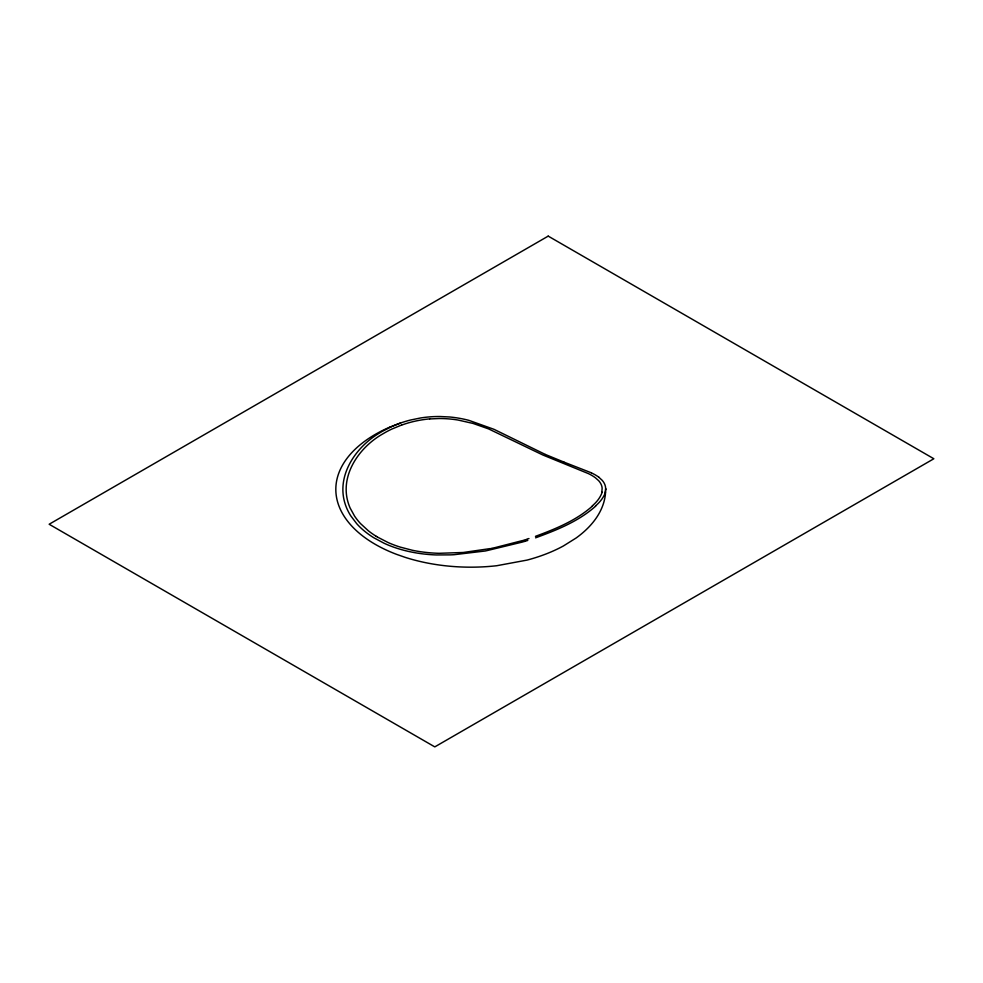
<?xml version="1.0" encoding="UTF-8"?>
<svg xmlns="http://www.w3.org/2000/svg" width="983" height="983" viewBox="0 0 983 983"><rect width="100%" height="100%" fill="white"/><g stroke="black" fill="none" stroke-linecap="round" stroke-linejoin="round"><path stroke-width="1.47" d="M605.651 489.178C605.688 487.58 605.528 492.385 605.651 488.735M601.854 492.102L602.137 488.035A31.395 18.124 0 0 0 598.672 480.687L595.329 477.713A49.506 28.581 0 0 0 588.559 473.671L542.899 455.018L488.588 428.907L473.069 423.44L457.98 420.024A68.577 39.59 0 0 0 439.02 418.525L429.682 418.955M605.209 492.188L605.565 490.345L605.442 493.884A134.302 77.534 0 0 1 576.075 538.033L563.37 545.983A134.929 77.903 0 0 1 527.085 560.089L496.698 565.729A135.126 78.013 0 0 1 405.057 557.312L396.628 554.375A134.622 77.731 0 0 1 390.19 426.966M592.589 505.926C576.345 520.474 555.653 528.866 535.465 536.337M595.71 506.11C578.606 521.359 556.82 530.058 535.588 537.824M390.251 427.015L400.609 422.997A92.611 53.463 0 0 0 391.295 426.745L382.203 431.426A111.153 64.178 0 0 0 380.028 432.717C356.202 446.491 336.198 475.096 344.984 503.394A127.36 73.528 0 0 0 350.685 515.731L356.645 523.595A108.363 62.556 0 0 0 373.81 537.762L384.009 543.206A92.451 53.377 0 0 0 436.415 554.953L450.583 554.867A126.303 72.926 0 0 0 454.134 554.695L485.197 550.996M401.531 425.061L391.75 429.104A102.146 58.98 0 0 0 383.075 433.736C359.299 447.044 339.246 475.551 348.437 503.579A127.016 73.332 0 0 0 350.181 508.125L354.568 516.087A114.077 65.861 0 0 0 360.577 523.644L368.281 530.722A102.859 59.385 0 0 0 376.022 536.177M528.977 538.537L528.154 538.807M527.33 539.077L526.089 539.47M527.785 540.429L526.077 540.969M525.254 539.728L523.595 540.245M525.217 541.228L523.927 541.633M522.759 540.503L494.904 547.654M523.067 541.891L486.106 550.824M494.019 547.838L491.377 548.379M490.492 548.551L463.251 552.483L439.045 553.306A92.119 53.18 0 0 1 412.369 550.271L400.179 547.089A91.382 52.763 0 0 1 388.138 542.555L377.484 537.062M563.554 461.949L591.385 472.823M563.837 462.047L545.467 454.502M545.319 454.441L493.957 429.301L468.903 420.355A77.534 44.763 0 0 0 449.796 416.989L440.101 416.522A68.933 39.799 0 0 0 420.417 417.996L410.476 420.036A82.842 47.835 0 0 0 400.757 422.948M377.202 536.902L376.206 536.288M598.905 477.296L602.235 480.355A31.96 18.444 0 0 1 605.614 487.912L605.651 488.514M591.348 472.848A49.715 28.704 0 0 1 598.954 477.271M605.528 492.225A66.537 38.411 0 0 1 595.44 505.999M602.161 492.213A63.883 36.887 0 0 1 592.319 505.827M401.592 425.123A74.941 43.264 0 0 1 429.657 418.881M548.207 236.117L49.15 524.246L434.793 746.883L933.85 458.754L548.207 236.117"/></g></svg>
